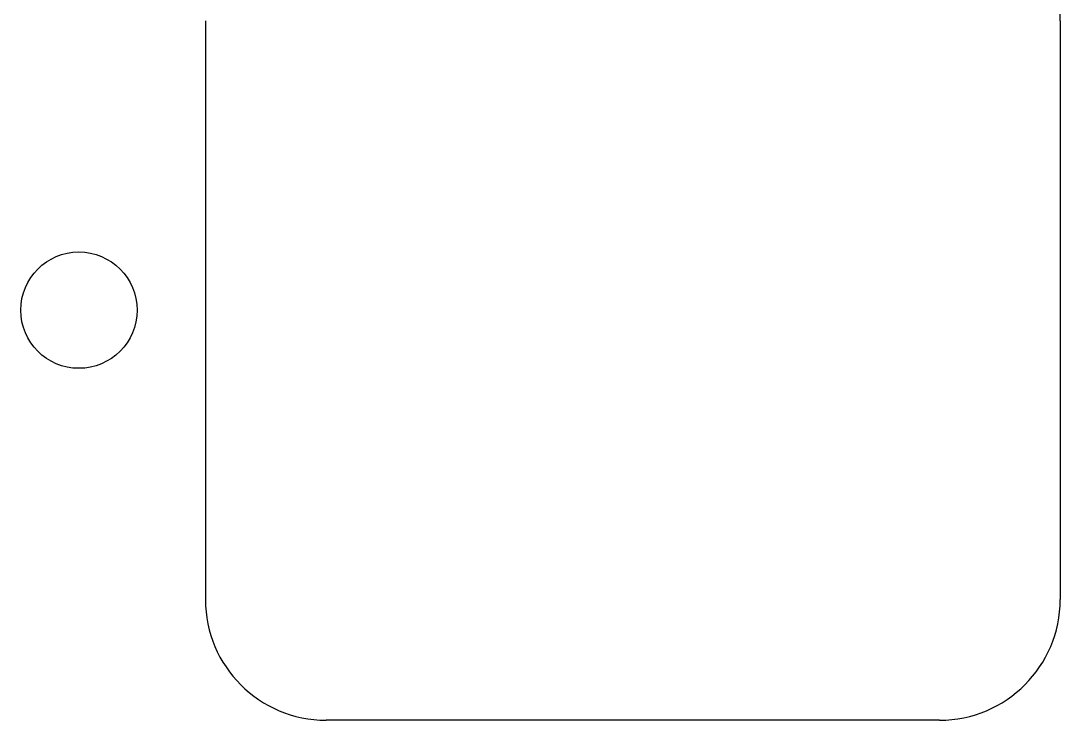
# Model space of a CAD drawing. Header units: millimetres. Extents: x -9 to 276, y -90 to 14.
# Drawn here: x 8.53 to 26.4, y -7.05 to 4.97 of the extents above; entities that cross this region are included whole.
import ezdxf

# ---------------------------------------------------------------- set-up
doc = ezdxf.new("R2010")
doc.units = ezdxf.units.MM
doc.layers.add('BLACK', color=7, linetype='CONTINUOUS')

msp = doc.modelspace()

# ---------------------------------------------------------------- linework, layer by layer
at = {"layer": 'BLACK', "linetype": 'Continuous'}
for p, q in [((11.70145, 4.97295), (11.70145, -4.977051)), ((26.40145, 4.97295), (26.40145, -4.97705)), ((24.32645, -7.05205), (13.77645, -7.05205))]:
    msp.add_line(p, q, dxfattribs=at)
at = {"layer": 'BLACK'}
msp.add_circle((9.52645, -0.00205), 1, dxfattribs=at)
for centre, radius, start, end in [((24.32645, 4.97295), 2.075, 0, 90), ((13.776452, -4.977048), 2.075002, 180.0000828, 269.9999448), ((24.32645, -4.97705), 2.075, 270, 0)]:
    msp.add_arc(centre, radius, start, end, dxfattribs=at)

doc.saveas('drawing.dxf')
